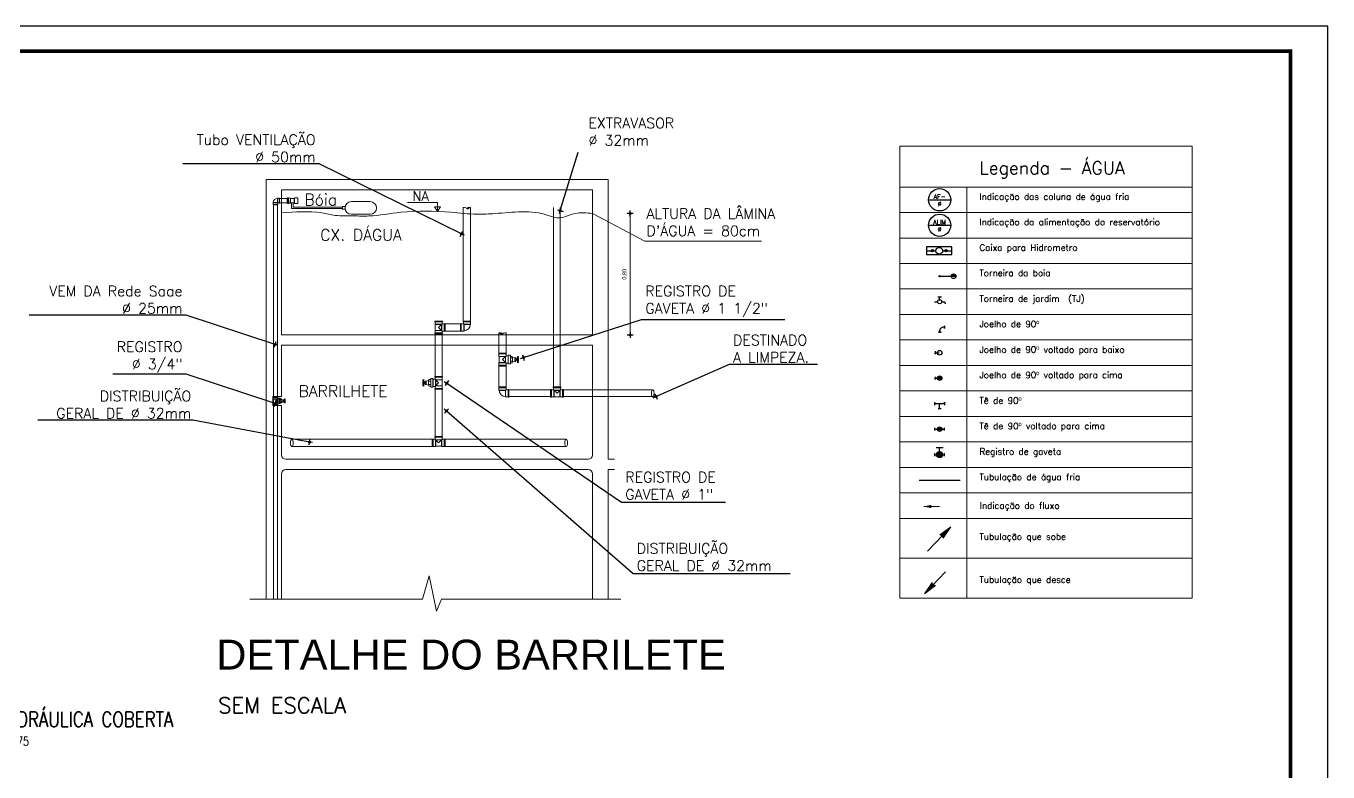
# Model space of a CAD drawing. Header units: millimetres. Extents: x 2426 to 2585, y 1215 to 1309.
# Drawn here: x 2544.57 to 2583.45, y 1286.82 to 1309.1 of the extents above; entities that cross this region are included whole.
import ezdxf
from ezdxf.enums import TextEntityAlignment as Align

# ---------------------------------------------------------------- set-up
doc = ezdxf.new("R2010")
doc.units = ezdxf.units.MM
for name, color, linetype in [('02', 2, 'Continuous'), ('APBAN', 4, 'Continuous'), ('CERC02', 3, 'Continuous'), ('CERÂMICA', 8, 'Continuous'), ('COTAS', 7, 'Continuous'), ('parede', 2, 'Continuous'), ('TEXT02', 3, 'Continuous'), ('TEXTO', 3, 'Continuous'), ('TEXTO0', 7, 'Continuous'), ('tubulação esg', 4, 'Continuous'), ('TUBULAÇÃO_HIDRÁULICA', 5, 'Continuous'), ('TXT_0', 7, 'Continuous'), ('TXT_2', 6, 'Continuous')]:
    doc.layers.add(name, color=color, linetype=linetype)
for name, color, linetype, lineweight in [('E-TXT-G', 3, 'Continuous', 30), ('E-TXT-W', 7, 'Continuous', 15), ('E-TXT-Y', 2, 'Continuous', 40)]:
    doc.layers.add(name, color=color, linetype=linetype, lineweight=lineweight)
doc.styles.add('ADITIVOCAD', font='ROMANS.shx')
doc.styles.add('COTAS', font='romans.shx')
doc.styles.add('R80', font='simplex.shx', dxfattribs={"height": 0.2})
doc.styles.add('REG140', font='romans.shx', dxfattribs={"width": 0.8, "height": 0.35})
doc.styles.add('REG80', font='romans.shx', dxfattribs={"width": 0.8, "height": 0.1})
doc.styles.add('ROMANS', font='romans', dxfattribs={"height": 0.1})
doc.styles.add('SANSSERIF', font='sas_____.pfb', dxfattribs={"height": 1})
doc.styles.add('SANSSERIF2', font='sanssb__.ttf', dxfattribs={"width": 0.8})
doc.dimstyles.new('COTAS', dxfattribs={"dimtxt": 0.08, "dimasz": 0.06, "dimexe": 0.18, "dimexo": 0.0625, "dimgap": 0.05, "dimtad": 1, "dimdec": 4, "dimzin": 4, "dimdsep": 46, "dimtxsty": 'R80', "dimblk1": 'DOT', "dimblk2": 'DOT', "dimsah": 1, "dimcen": 0.09, "dimse1": 1, "dimse2": 1, "dimclrt": 150, "dimadec": 0, "dimazin": 0, "dimtfac": 1, "dimtdec": 4, "dimtmove": 2, "dimatfit": 3, "dimldrblk": 'DOT', "dimfxl": 0, "dimtolj": 1, "dimtzin": 0, "dimarcsym": 0})

# ---------------------------------------------------------------- blocks, each defined once
blk = doc.blocks.new('IND_DES')
at = {"layer": 'E-TXT-W'}
blk.add_line((0.027, -0.243), (0.198, -0.243), dxfattribs=at)
at = {"layer": 'E-TXT-G', "style": 'REG80', "width": 0.8}
for s, p in [('ESCALA', (-0.446, -0.286)), ('1', (0.243, -0.286)), (':', (0.399, -0.271))]:
    blk.add_text(s, height=0.1, dxfattribs=at).set_placement(p)
blk.add_attdef('ESCALA', (0.49, -0.281), '', height=0.1, dxfattribs=at)
at = {"layer": 'E-TXT-W', "style": 'SANSSERIF2', "width": 0.6}
blk.add_attdef('00', text='', height=0.4, dxfattribs=at).set_placement((-0.708, -0.288), align=Align.CENTER)
at = {"layer": 'E-TXT-Y', "style": 'REG140', "width": 0.8}
for tag, p in [('PROJETO', (-0.456, 0.183)), ('DESENHO', (-0.458, -0.066))]:
    blk.add_attdef(tag, p, '', height=0.175, dxfattribs=at)
blk = doc.blocks.new('Adh_Afn')
blk.add_line((-0.25, 0), (0.25, 0))
blk.add_circle((0, 0), 0.25)
at = {"flags": 8}
for tag, p in [('$AF', (0, 0.07)), ('$DIAM', (0, -0.091))]:
    blk.add_attdef(tag, text='', height=0.1, dxfattribs=at).set_placement(p, align=Align.MIDDLE)
blk = doc.blocks.new('ADH_HIDROM2')
h = blk.add_hatch(color=256)
edge = h.paths.add_edge_path()
edge.add_arc((-0.112, -0.001), 0.0185, 0, 360)
h = blk.add_hatch(color=256)
edge = h.paths.add_edge_path()
edge.add_arc((0.098, -0.001), 0.0185, 0, 360)
for p, q in [((-0.207, -0.001), (-0.061, -0.001)), ((0.047, -0.001), (0.193, -0.001))]:
    blk.add_line(p, q)
blk.add_lwpolyline([(-0.207, -0.061), (0.193, -0.061), (0.193, 0.059), (-0.207, 0.059)], close=True)
for centre, radius in [((-0.112, -0.001), 0.0185), ((-0.007, -0.001), 0.0539), ((0.098, -0.001), 0.0185)]:
    blk.add_circle(centre, radius)
blk = doc.blocks.new('ADH_TOR_BOIA')
for points in [[(-0.01, 0, 1), (0.01, 0, 1)], [(0.181, 0), (0.256, 0, 1)]]:
    blk.add_hatch(color=256).paths.add_polyline_path(points)
blk.add_line((0.01, 0), (0.256, 0))
for centre, radius in [((0, 0), 0.0103), ((0.219, 0), 0.0375)]:
    blk.add_circle(centre, radius)
blk = doc.blocks.new('ADH_TOR_PRE')
for p, q in [((-0.028, 0.078), (0.028, 0.078)), ((0, 0.032), (0, 0.078)), ((-0.078, 0), (-0.032, 0)), ((0.032, 0), (0.067, 0)), ((0.088, -0.022), (0.088, -0.032))]:
    blk.add_line(p, q)
blk.add_circle((0, 0), 0.0323)
blk.add_arc((0.067, -0.022), 0.0217, 359.6876, 88.1133)
blk = doc.blocks.new('Adh_cx_j90')
blk.add_lwpolyline([(0.078, 0.0225), (0.078, -0.0225), (0.078, 0), (0.06, 0, 0.4142136), (0, -0.06), (0, -0.078), (0.0225, -0.078), (-0.0225, -0.078)], format="xyb")
blk = doc.blocks.new('Adh_cx_j90b')
blk.add_lwpolyline([(-0.068, 0.022), (-0.068, -0.022), (-0.068, 0), (-0.006, 0)])
blk.add_circle((0, 0), 0.0359)
blk = doc.blocks.new('Adh_cx_j90c')
h = blk.add_hatch()
h.set_pattern_fill('_U', color=256, scale=0.003, angle=45, style=0, double=1)
h.set_pattern_definition([(45, (-6.0733674, -5.0413484), (-0.0021213203, 0.0021213203), []), (135, (-6.0733674, -5.0413484), (-0.0021213203, -0.0021213203), [])])
h.paths.add_polyline_path([(-0.017, 0, 1), (0.017, 0, 1)])
blk.add_lwpolyline([(-0.068, 0.022), (-0.068, -0.023), (-0.068, 0), (-0.036, 0)])
for radius in [0.0359, 0.017]:
    blk.add_circle((0, 0), radius)
blk = doc.blocks.new('Adh_cx_te90')
for p, q in [((-0.075, -0.0225), (-0.075, 0.0225)), ((0.075, 0), (-0.075, 0)), ((0, -0.075), (0, 0)), ((0.075, 0), (0.075, 0.0225)), ((0.075, 0.0225), (0.075, -0.0225)), ((-0.0225, -0.075), (0.0225, -0.075))]:
    blk.add_line(p, q)
blk = doc.blocks.new('Adh_cx_te90c')
h = blk.add_hatch()
h.set_pattern_fill('_U', color=256, scale=0.002, angle=45, style=0, double=1)
h.set_pattern_definition([(45, (-6.4294139, -5.0577083), (-0.00141421356, 0.00141421356), []), (135, (-6.4294139, -5.0577083), (-0.00141421356, -0.00141421356), [])])
h.paths.add_polyline_path([(-0.017, 0, 1), (0.017, 0, 1)])
for p, q in [((-0.078, 0.022), (-0.078, -0.022)), ((0.078, -0.022), (0.078, 0.022)), ((-0.078, 0), (-0.036, 0)), ((0.036, 0), (0.078, 0))]:
    blk.add_line(p, q)
for radius in [0.0359, 0.017]:
    blk.add_circle((0, 0), radius)
blk = doc.blocks.new('Adh_acs_rg')
h = blk.add_hatch()
h.set_pattern_fill('_U', color=256, scale=0.002, angle=45, style=0, double=1)
h.set_pattern_definition([(45, (-7.4131718, -5.1711377), (-0.00141421356, 0.00141421356), []), (135, (-7.4131718, -5.1711377), (-0.00141421356, -0.00141421356), [])])
h.paths.add_polyline_path([(-0.046, 0, 1), (0.046, 0, 1)])
for p, q in [((-0.078, 0.022), (-0.078, -0.022)), ((0.053, 0.108), (-0.053, 0.108)), ((0, 0.046), (0, 0.108)), ((0.078, -0.022), (0.078, 0.022)), ((-0.078, 0), (-0.046, 0)), ((0.046, 0), (0.078, 0))]:
    blk.add_line(p, q)
blk.add_circle((0, 0), 0.046)
blk = doc.blocks.new('Adhs_RefTbl')
at = {"color": 0, "linetype": 'ByBlock', "ltscale": 0.5}
blk.add_line((-0.321, 0), (0.321, 0), dxfattribs=at)
blk = doc.blocks.new('_Dot')
at = {"color": 0, "lineweight": -2}
blk.add_line((-0.5, 0), (-1, 0), dxfattribs=at)
at = {"color": 0, "const_width": 0.5}
blk.add_lwpolyline([(-0.25, 0, 1), (0.25, 0, 1)], format="xyb", close=True, dxfattribs=at)
blk = doc.blocks.new('DOT')
for p, q in [((1.5, 0), (-1.5, 0)), ((0, -1.5), (0, 1.5))]:
    blk.add_line(p, q)
blk.add_circle((0, 0), 0.5)
blk = doc.blocks.new('BOLA')
for p, q in [((-1.44, 0), (1.44, 0)), ((0, -1.44), (0, 1.44))]:
    blk.add_line(p, q)
blk.add_circle((0, 0), 0.452)

msp = doc.modelspace()

# ---------------------------------------------------------------- hatches: boundary and pattern name
at = {"layer": 'CERÂMICA', "lineweight": 18}
h = msp.add_hatch(color=256, dxfattribs=at)
h.paths.add_polyline_path([(2572.187, 1294.143), (2571.908, 1293.854), (2571.956, 1293.808)])
h.paths.add_polyline_path([(2571.858, 1293.902), (2571.908, 1293.854), (2572.187, 1294.143)])
h = msp.add_hatch(color=256, dxfattribs=at)
h.paths.add_polyline_path([(2571.4, 1292.145), (2571.679, 1292.433), (2571.728, 1292.387)])
h.paths.add_polyline_path([(2571.63, 1292.481), (2571.679, 1292.433), (2571.4, 1292.145)])

# ---------------------------------------------------------------- linework, layer by layer
at = {"lineweight": 18}
for p, q in [((2570.665, 1305.509), (2579.398, 1305.509)), ((2570.665, 1292.017), (2570.665, 1305.509)), ((2579.398, 1292.017), (2579.398, 1305.509)), ((2570.665, 1304.291), (2579.398, 1304.291)), ((2572.663, 1292.017), (2572.663, 1304.291)), ((2570.665, 1303.53), (2579.398, 1303.53)), ((2570.665, 1302.768), (2579.398, 1302.768)), ((2570.665, 1302.007), (2579.398, 1302.007)), ((2570.665, 1301.246), (2579.398, 1301.246)), ((2570.665, 1300.485), (2579.398, 1300.485)), ((2570.665, 1299.724), (2579.398, 1299.724)), ((2570.665, 1298.963), (2579.398, 1298.963)), ((2570.665, 1298.201), (2579.398, 1298.201)), ((2570.665, 1297.44), (2579.398, 1297.44)), ((2570.665, 1296.679), (2579.398, 1296.679)), ((2570.665, 1295.918), (2579.398, 1295.918)), ((2570.665, 1295.157), (2579.398, 1295.157)), ((2571.852, 1294.751), (2571.38, 1294.751)), ((2570.665, 1294.396), (2579.398, 1294.396)), ((2571.487, 1293.419, 0.346), (2572.187, 1294.143, 0.346)), ((2572.187, 1294.143, 0.346), (2571.858, 1293.902, 0.346)), ((2572.187, 1294.143, 0.346), (2571.956, 1293.808, 0.346)), ((2570.665, 1293.206), (2579.398, 1293.206)), ((2571.4, 1292.145, 0.346), (2572.032, 1292.798, 0.346)), ((2571.4, 1292.145, 0.346), (2571.63, 1292.481, 0.346)), ((2571.4, 1292.145, 0.346), (2571.728, 1292.387, 0.346)), ((2570.665, 1292.017), (2579.398, 1292.017))]:
    msp.add_line(p, q, dxfattribs=at)
msp.add_solid([(2571.38, 1294.751), (2571.603, 1294.798), (2571.603, 1294.703)], dxfattribs=at)
at = {"layer": '02', "color": 4, "lineweight": 18}
for p, q in [((2561.486, 1303.499), (2563.048, 1302.671)), ((2563.048, 1302.671), (2566.537, 1302.671))]:
    msp.add_line(p, q, dxfattribs=at)
at = {"layer": '02', "color": 7, "lineweight": 18}
msp.add_line((2562.613, 1299.934), (2562.613, 1303.439), dxfattribs=at)
at = {"layer": 'COTAS', "lineweight": 18}
for p, q in [((2556.861, 1303.827), (2555.959, 1303.827)), ((2556.771, 1303.704), (2556.861, 1303.704)), ((2556.86, 1303.561), (2556.771, 1303.704)), ((2556.86, 1303.561), (2556.861, 1303.827)), ((2556.949, 1303.704), (2556.86, 1303.704)), ((2556.86, 1303.561), (2556.949, 1303.704))]:
    msp.add_line(p, q, dxfattribs=at)
msp.add_open_spline([(2561.486, 1303.499), (2561.311, 1303.518), (2560.949, 1303.557), (2560.514, 1303.306), (2559.747, 1303.63), (2558.928, 1303.51), (2557.961, 1303.466), (2557.026, 1303.569), (2555.941, 1303.597), (2554.981, 1303.41), (2554.324, 1303.433), (2553.849, 1303.416), (2553.145, 1303.593), (2552.607, 1303.549), (2552.205, 1303.517)], degree=3, knots=[0, 0, 0, 0, 0.524106, 1.079856, 1.342524, 2.93107, 3.472606, 4.25026, 5.747679, 6.709959, 7.160989, 7.720557, 8.12396, 9.322028, 9.322028, 9.322028, 9.322028], dxfattribs=at)
at = {"layer": 'parede', "color": 7, "lineweight": 18}
for p, q in [((2551.741, 1304.515), (2561.951, 1304.515)), ((2551.741, 1304.515), (2551.741, 1291.988)), ((2561.951, 1296.162), (2561.951, 1304.515)), ((2552.205, 1304.206), (2552.205, 1299.874)), ((2552.205, 1304.206), (2561.486, 1304.206)), ((2561.486, 1299.874), (2561.486, 1304.206)), ((2552.205, 1299.874), (2561.486, 1299.874)), ((2552.205, 1299.565), (2552.205, 1298.034)), ((2552.205, 1299.565), (2561.486, 1299.565)), ((2561.486, 1296.285), (2561.486, 1299.565)), ((2551.944, 1298.034), (2552.205, 1298.034)), ((2551.944, 1298.034), (2551.944, 1297.769)), ((2551.944, 1297.769), (2552.205, 1297.769)), ((2552.205, 1297.769), (2552.205, 1296.285)), ((2552.329, 1296.162), (2561.363, 1296.162)), ((2552.329, 1295.852), (2561.363, 1295.852)), ((2561.951, 1296.162), (2562.148, 1296.162)), ((2561.951, 1295.852), (2562.148, 1295.852)), ((2561.951, 1291.988), (2561.951, 1295.852)), ((2552.205, 1295.729), (2552.205, 1291.988)), ((2561.486, 1291.988), (2561.486, 1295.729))]:
    msp.add_line(p, q, dxfattribs=at)
for centre, start, end in [((2552.329, 1296.285), 180, 270), ((2561.363, 1296.285), 270, 0), ((2552.329, 1295.729), 90, 180), ((2561.363, 1295.729), 0, 90)]:
    msp.add_arc(centre, 0.124, start, end, dxfattribs=at)
at = {"layer": 'TEXTO0', "linetype": 'ByBlock'}
msp.add_lwpolyline([(2508.914, 1264.548), (2583.451, 1264.548), (2583.451, 1309.098), (2508.914, 1309.098)], close=True, dxfattribs=at)
at = {"layer": 'TEXTO0', "linetype": 'ByBlock', "const_width": 0.1}
msp.add_lwpolyline([(2509.664, 1265.298), (2582.332, 1265.298), (2582.332, 1308.348), (2509.664, 1308.348)], close=True, dxfattribs=at)
at = {"layer": 'tubulação esg', "lineweight": 18}
for p, q in [((2551.948, 1303.774), (2551.952, 1303.777)), ((2551.948, 1303.762), (2551.948, 1303.774)), ((2551.948, 1303.774), (2552.093, 1303.774)), ((2551.948, 1303.762), (2552.093, 1303.762)), ((2551.952, 1303.825), (2551.955, 1303.829)), ((2551.952, 1303.777), (2551.952, 1303.825)), ((2551.952, 1303.825), (2552.081, 1303.825)), ((2551.952, 1303.777), (2552.09, 1303.777)), ((2551.955, 1303.829), (2552.077, 1303.829)), ((2551.96, 1303.762), (2551.96, 1298.022)), ((2552.081, 1303.954), (2552.077, 1303.951)), ((2552.077, 1303.951), (2552.077, 1303.829)), ((2552.077, 1303.829), (2552.081, 1303.825)), ((2552.081, 1303.825), (2552.081, 1303.954)), ((2552.128, 1303.954), (2552.081, 1303.954)), ((2552.081, 1303.825), (2552.09, 1303.816)), ((2552.081, 1303.762), (2552.081, 1298.022)), ((2552.09, 1303.777), (2552.09, 1303.816)), ((2552.128, 1303.816), (2552.09, 1303.816)), ((2552.093, 1303.774), (2552.09, 1303.777)), ((2552.093, 1303.762), (2552.093, 1303.774)), ((2552.132, 1303.958), (2552.128, 1303.954)), ((2552.128, 1303.816), (2552.128, 1303.954)), ((2552.132, 1303.813), (2552.128, 1303.816)), ((2552.132, 1303.813), (2552.132, 1303.958)), ((2552.144, 1303.958), (2552.132, 1303.958)), ((2552.144, 1303.813), (2552.132, 1303.813)), ((2552.144, 1303.813), (2552.144, 1303.958)), ((2552.144, 1303.948), (2552.37, 1303.948)), ((2552.144, 1303.818), (2552.37, 1303.818)), ((2552.37, 1303.808), (2552.37, 1303.96)), ((2552.37, 1303.96), (2552.373, 1303.96)), ((2552.37, 1303.808), (2552.373, 1303.808)), ((2552.377, 1303.963), (2552.377, 1303.967)), ((2552.377, 1303.808), (2552.377, 1303.96)), ((2552.377, 1303.801), (2552.377, 1303.805)), ((2552.38, 1303.97), (2552.407, 1303.97)), ((2552.38, 1303.967), (2552.38, 1303.801)), ((2552.38, 1303.798), (2552.407, 1303.798)), ((2552.407, 1303.801), (2552.407, 1303.967)), ((2552.411, 1303.963), (2552.411, 1303.967)), ((2552.411, 1303.808), (2552.411, 1303.96)), ((2552.411, 1303.801), (2552.411, 1303.805)), ((2552.414, 1303.96), (2552.466, 1303.96)), ((2552.414, 1303.808), (2552.455, 1303.808)), ((2552.455, 1303.884), (2552.461, 1303.884)), ((2552.455, 1303.804), (2552.455, 1303.884)), ((2552.455, 1303.804), (2552.461, 1303.804)), ((2552.461, 1303.804), (2552.461, 1303.884)), ((2552.461, 1303.808), (2552.466, 1303.808)), ((2552.468, 1303.81), (2552.468, 1303.958)), ((2552.468, 1303.953), (2552.579, 1303.953)), ((2552.468, 1303.815), (2552.579, 1303.815)), ((2552.504, 1303.815), (2552.504, 1303.646)), ((2554.021, 1303.646), (2552.504, 1303.646)), ((2552.545, 1303.815), (2552.545, 1303.687)), ((2554.021, 1303.687), (2552.545, 1303.687)), ((2552.579, 1303.96), (2552.582, 1303.96)), ((2552.579, 1303.808), (2552.579, 1303.96)), ((2552.579, 1303.808), (2552.582, 1303.808)), ((2552.586, 1303.963), (2552.586, 1303.967)), ((2552.586, 1303.808), (2552.586, 1303.96)), ((2552.586, 1303.801), (2552.586, 1303.805)), ((2552.589, 1303.97), (2552.683, 1303.97)), ((2552.589, 1303.798), (2552.683, 1303.798)), ((2552.686, 1303.963), (2552.686, 1303.967)), ((2552.686, 1303.808), (2552.686, 1303.96)), ((2552.686, 1303.801), (2552.686, 1303.805)), ((2552.693, 1303.96), (2552.69, 1303.96)), ((2552.693, 1303.808), (2552.69, 1303.808)), ((2552.693, 1303.808), (2552.693, 1303.96)), ((2554.104, 1303.707), (2554.021, 1303.707)), ((2554.021, 1303.626), (2554.021, 1303.707)), ((2554.104, 1303.626), (2554.021, 1303.626)), ((2554.849, 1303.856), (2554.289, 1303.856)), ((2557.63, 1300.289), (2557.63, 1303.678)), ((2557.845, 1300.289), (2557.845, 1303.678)), ((2560.323, 1303.681), (2560.322, 1298.322)), ((2560.526, 1298.322), (2560.526, 1303.681)), ((2554.849, 1303.477), (2554.289, 1303.477)), ((2556.783, 1300.289), (2556.783, 1300.269)), ((2557.006, 1300.289), (2556.783, 1300.289)), ((2556.783, 1300.269), (2556.787, 1300.264)), ((2557.006, 1300.269), (2556.783, 1300.269)), ((2556.787, 1300.264), (2556.787, 1300.191)), ((2557.001, 1300.264), (2556.787, 1300.264)), ((2556.787, 1300.191), (2556.793, 1300.185)), ((2556.787, 1300.191), (2556.894, 1300.191)), ((2556.793, 1300.185), (2556.793, 1300.011)), ((2556.793, 1300.185), (2556.894, 1300.185)), ((2557.001, 1300.205), (2556.894, 1300.098)), ((2556.987, 1300.191), (2556.894, 1300.191)), ((2556.981, 1300.185), (2556.894, 1300.185)), ((2557.001, 1299.991), (2556.894, 1300.098)), ((2556.981, 1300.185), (2556.981, 1300.011)), ((2556.987, 1300.191), (2556.987, 1300.005)), ((2557.006, 1300.269), (2557.001, 1300.264)), ((2557.001, 1300.264), (2557.001, 1300.214)), ((2557.006, 1300.289), (2557.006, 1300.269)), ((2557.061, 1300.205), (2557.011, 1300.205)), ((2557.065, 1300.21), (2557.061, 1300.205)), ((2557.061, 1299.991), (2557.061, 1300.205)), ((2557.061, 1300.205), (2557.547, 1300.205)), ((2557.085, 1300.21), (2557.065, 1300.21)), ((2557.065, 1299.986), (2557.065, 1300.21)), ((2557.085, 1299.986), (2557.085, 1300.21)), ((2557.547, 1299.986), (2557.547, 1300.21)), ((2557.547, 1300.21), (2557.566, 1300.21)), ((2557.566, 1299.986), (2557.566, 1300.21)), ((2557.566, 1300.21), (2557.571, 1300.205)), ((2557.571, 1299.991), (2557.571, 1300.205)), ((2557.571, 1300.205), (2557.631, 1300.205)), ((2557.626, 1300.289), (2557.849, 1300.289)), ((2557.626, 1300.289), (2557.626, 1300.269)), ((2557.626, 1300.269), (2557.849, 1300.269)), ((2557.626, 1300.269), (2557.631, 1300.264)), ((2557.631, 1300.264), (2557.844, 1300.264)), ((2557.631, 1300.264), (2557.631, 1300.205)), ((2557.645, 1300.191), (2557.631, 1300.205)), ((2557.645, 1300.191), (2557.844, 1300.191)), ((2557.645, 1299.991), (2557.645, 1300.191)), ((2557.651, 1300.185), (2557.645, 1300.191)), ((2557.838, 1300.185), (2557.651, 1300.185)), ((2557.651, 1299.997), (2557.651, 1300.185)), ((2557.844, 1300.191), (2557.838, 1300.185)), ((2557.849, 1300.269), (2557.844, 1300.264)), ((2557.844, 1300.264), (2557.844, 1300.191)), ((2557.849, 1300.289), (2557.849, 1300.269)), ((2556.783, 1299.927), (2556.787, 1299.932)), ((2556.783, 1299.907), (2556.783, 1299.927)), ((2557.006, 1299.927), (2556.783, 1299.927)), ((2557.006, 1299.907), (2556.783, 1299.907)), ((2556.787, 1300.005), (2556.793, 1300.011)), ((2556.787, 1299.932), (2556.787, 1300.005)), ((2556.787, 1300.005), (2556.894, 1300.005)), ((2557.001, 1299.932), (2556.787, 1299.932)), ((2556.787, 1298.636), (2556.787, 1299.907)), ((2556.793, 1300.011), (2556.894, 1300.011)), ((2556.981, 1300.011), (2556.894, 1300.011)), ((2556.987, 1300.005), (2556.894, 1300.005)), ((2557.001, 1299.932), (2557.001, 1299.981)), ((2557.006, 1299.927), (2557.001, 1299.932)), ((2557.001, 1298.636), (2557.001, 1299.907)), ((2557.006, 1299.907), (2557.006, 1299.927)), ((2557.061, 1299.991), (2557.011, 1299.991)), ((2557.065, 1299.986), (2557.061, 1299.991)), ((2557.061, 1299.991), (2557.547, 1299.991)), ((2557.085, 1299.986), (2557.065, 1299.986)), ((2557.547, 1299.986), (2557.566, 1299.986)), ((2557.566, 1299.986), (2557.571, 1299.991)), ((2557.571, 1299.991), (2557.645, 1299.991)), ((2557.645, 1299.991), (2557.651, 1299.997)), ((2558.694, 1299.331), (2558.694, 1299.934)), ((2558.908, 1299.331), (2558.908, 1299.934)), ((2558.688, 1299.331), (2558.688, 1299.311)), ((2558.913, 1299.331), (2558.688, 1299.331)), ((2558.913, 1299.331), (2558.688, 1299.331)), ((2558.913, 1299.331), (2558.913, 1299.311)), ((2558.913, 1299.311), (2558.688, 1299.311)), ((2558.688, 1299.311), (2558.693, 1299.306)), ((2558.688, 1298.965), (2558.693, 1298.97)), ((2558.913, 1298.965), (2558.688, 1298.965)), ((2558.688, 1298.946), (2558.688, 1298.965)), ((2558.913, 1298.946), (2558.688, 1298.946)), ((2558.693, 1299.306), (2558.693, 1299.232)), ((2558.908, 1299.306), (2558.693, 1299.306)), ((2558.693, 1299.232), (2558.801, 1299.232)), ((2558.693, 1299.232), (2558.699, 1299.226)), ((2558.693, 1299.044), (2558.699, 1299.05)), ((2558.693, 1299.044), (2558.801, 1299.044)), ((2558.693, 1298.97), (2558.693, 1299.044)), ((2558.908, 1298.97), (2558.693, 1298.97)), ((2558.694, 1298.323), (2558.694, 1298.946)), ((2558.699, 1299.226), (2558.801, 1299.226)), ((2558.699, 1299.226), (2558.699, 1299.05)), ((2558.699, 1299.05), (2558.801, 1299.05)), ((2558.908, 1299.246), (2558.801, 1299.138)), ((2558.895, 1299.232), (2558.801, 1299.232)), ((2558.889, 1299.226), (2558.801, 1299.226)), ((2558.908, 1299.031), (2558.801, 1299.138)), ((2558.889, 1299.05), (2558.801, 1299.05)), ((2558.895, 1299.044), (2558.801, 1299.044)), ((2558.889, 1299.226), (2558.889, 1299.05)), ((2558.895, 1299.232), (2558.895, 1299.044)), ((2558.913, 1299.311), (2558.908, 1299.306)), ((2558.908, 1299.306), (2558.908, 1299.256)), ((2558.908, 1298.97), (2558.908, 1299.021)), ((2558.913, 1298.965), (2558.908, 1298.97)), ((2558.908, 1298.323), (2558.908, 1298.946)), ((2558.913, 1298.946), (2558.913, 1298.965)), ((2558.969, 1299.246), (2558.918, 1299.246)), ((2558.969, 1299.031), (2558.918, 1299.031)), ((2558.974, 1299.251), (2558.969, 1299.246)), ((2558.969, 1299.031), (2558.969, 1299.246)), ((2558.974, 1299.026), (2558.969, 1299.031)), ((2559.035, 1299.269), (2558.974, 1299.269)), ((2558.974, 1299.007), (2558.974, 1299.269)), ((2559.035, 1299.007), (2558.974, 1299.007)), ((2559.035, 1299.007), (2559.035, 1299.269)), ((2559.045, 1299.233), (2559.093, 1299.233)), ((2559.045, 1299.186), (2559.093, 1299.186)), ((2559.045, 1299.091), (2559.093, 1299.091)), ((2559.045, 1299.043), (2559.093, 1299.043)), ((2559.17, 1299.186), (2559.103, 1299.209)), ((2559.103, 1299.067), (2559.103, 1299.209)), ((2559.17, 1299.091), (2559.103, 1299.067)), ((2559.17, 1299.098), (2559.17, 1299.178)), ((2559.17, 1299.112), (2559.17, 1299.165)), ((2559.176, 1299.191), (2559.203, 1299.191)), ((2559.176, 1299.165), (2559.203, 1299.165)), ((2559.176, 1299.112), (2559.203, 1299.112)), ((2559.176, 1299.085), (2559.203, 1299.085)), ((2559.208, 1299.098), (2559.208, 1299.178)), ((2559.208, 1299.15), (2559.247, 1299.15)), ((2559.208, 1299.126), (2559.247, 1299.126)), ((2559.247, 1299.233), (2559.269, 1299.225)), ((2559.247, 1299.043), (2559.247, 1299.233)), ((2559.247, 1299.043), (2559.269, 1299.051)), ((2556.448, 1298.539), (2556.426, 1298.531)), ((2556.448, 1298.349), (2556.448, 1298.539)), ((2556.65, 1298.539), (2556.602, 1298.539)), ((2556.66, 1298.313), (2556.66, 1298.575)), ((2556.66, 1298.575), (2556.721, 1298.575)), ((2556.721, 1298.313), (2556.721, 1298.575)), ((2556.721, 1298.556), (2556.726, 1298.552)), ((2556.726, 1298.552), (2556.777, 1298.552)), ((2556.726, 1298.336), (2556.726, 1298.552)), ((2556.782, 1298.636), (2556.782, 1298.617)), ((2556.782, 1298.636), (2557.007, 1298.636)), ((2556.782, 1298.636), (2557.007, 1298.636)), ((2556.782, 1298.617), (2556.787, 1298.612)), ((2556.782, 1298.617), (2557.007, 1298.617)), ((2556.787, 1298.612), (2556.787, 1298.561)), ((2556.787, 1298.612), (2557.002, 1298.612)), ((2556.787, 1298.552), (2556.894, 1298.444)), ((2557.007, 1298.617), (2557.002, 1298.612)), ((2557.002, 1298.612), (2557.002, 1298.538)), ((2557.007, 1298.636), (2557.007, 1298.617)), ((2556.448, 1298.349), (2556.426, 1298.357)), ((2556.487, 1298.456), (2556.448, 1298.456)), ((2556.487, 1298.432), (2556.448, 1298.432)), ((2556.487, 1298.404), (2556.487, 1298.484)), ((2556.519, 1298.497), (2556.492, 1298.497)), ((2556.519, 1298.471), (2556.492, 1298.471)), ((2556.519, 1298.417), (2556.492, 1298.417)), ((2556.519, 1298.391), (2556.492, 1298.391)), ((2556.525, 1298.491), (2556.592, 1298.515)), ((2556.525, 1298.404), (2556.525, 1298.484)), ((2556.525, 1298.417), (2556.525, 1298.471)), ((2556.525, 1298.396), (2556.592, 1298.373)), ((2556.592, 1298.373), (2556.592, 1298.515)), ((2556.65, 1298.491), (2556.602, 1298.491)), ((2556.65, 1298.396), (2556.602, 1298.396)), ((2556.65, 1298.349), (2556.602, 1298.349)), ((2556.66, 1298.313), (2556.721, 1298.313)), ((2556.721, 1298.331), (2556.726, 1298.336)), ((2556.726, 1298.336), (2556.777, 1298.336)), ((2556.782, 1298.271), (2556.787, 1298.276)), ((2556.782, 1298.252), (2556.782, 1298.271)), ((2556.782, 1298.271), (2557.007, 1298.271)), ((2556.782, 1298.252), (2557.007, 1298.252)), ((2556.787, 1298.336), (2556.894, 1298.444)), ((2556.787, 1298.276), (2556.787, 1298.327)), ((2556.787, 1298.276), (2557.002, 1298.276)), ((2556.787, 1298.252), (2556.787, 1296.842)), ((2556.8, 1298.538), (2556.8, 1298.35)), ((2556.8, 1298.538), (2556.894, 1298.538)), ((2556.8, 1298.35), (2556.894, 1298.35)), ((2556.806, 1298.532), (2556.806, 1298.356)), ((2556.806, 1298.532), (2556.894, 1298.532)), ((2556.806, 1298.356), (2556.894, 1298.356)), ((2557.002, 1298.538), (2556.894, 1298.538)), ((2556.996, 1298.532), (2556.894, 1298.532)), ((2556.996, 1298.356), (2556.894, 1298.356)), ((2557.002, 1298.35), (2556.894, 1298.35)), ((2557.002, 1298.538), (2556.996, 1298.532)), ((2556.996, 1298.532), (2556.996, 1298.356)), ((2557.002, 1298.35), (2556.996, 1298.356)), ((2557.002, 1298.276), (2557.002, 1298.35)), ((2557.007, 1298.271), (2557.002, 1298.276)), ((2557.002, 1298.252), (2557.002, 1296.842)), ((2557.007, 1298.252), (2557.007, 1298.271)), ((2558.913, 1298.323), (2558.689, 1298.323)), ((2558.689, 1298.323), (2558.689, 1298.303)), ((2558.913, 1298.303), (2558.689, 1298.303)), ((2558.689, 1298.303), (2558.694, 1298.298)), ((2558.694, 1298.298), (2558.694, 1298.225)), ((2558.908, 1298.298), (2558.694, 1298.298)), ((2558.894, 1298.225), (2558.694, 1298.225)), ((2558.694, 1298.225), (2558.7, 1298.219)), ((2558.7, 1298.219), (2558.888, 1298.219)), ((2558.888, 1298.219), (2558.894, 1298.225)), ((2558.888, 1298.031), (2558.888, 1298.219)), ((2558.894, 1298.225), (2558.908, 1298.238)), ((2558.894, 1298.025), (2558.894, 1298.225)), ((2558.913, 1298.303), (2558.908, 1298.298)), ((2558.908, 1298.298), (2558.908, 1298.238)), ((2558.967, 1298.238), (2558.908, 1298.238)), ((2558.913, 1298.323), (2558.913, 1298.303)), ((2558.972, 1298.243), (2558.967, 1298.238)), ((2558.967, 1298.025), (2558.967, 1298.238)), ((2558.972, 1298.02), (2558.972, 1298.243)), ((2558.992, 1298.243), (2558.972, 1298.243)), ((2558.992, 1298.02), (2558.992, 1298.243)), ((2558.992, 1298.237), (2560.238, 1298.237)), ((2560.238, 1298.243), (2560.238, 1298.019)), ((2560.238, 1298.243), (2560.258, 1298.243)), ((2560.258, 1298.243), (2560.258, 1298.019)), ((2560.258, 1298.243), (2560.263, 1298.238)), ((2560.263, 1298.238), (2560.263, 1298.024)), ((2560.263, 1298.238), (2560.313, 1298.238)), ((2560.317, 1298.322), (2560.541, 1298.322)), ((2560.317, 1298.322), (2560.317, 1298.302)), ((2560.317, 1298.302), (2560.541, 1298.302)), ((2560.317, 1298.302), (2560.322, 1298.297)), ((2560.322, 1298.297), (2560.536, 1298.297)), ((2560.322, 1298.297), (2560.322, 1298.247)), ((2560.322, 1298.238), (2560.429, 1298.131)), ((2560.522, 1298.224), (2560.336, 1298.224)), ((2560.336, 1298.224), (2560.336, 1298.131)), ((2560.516, 1298.218), (2560.342, 1298.218)), ((2560.342, 1298.218), (2560.342, 1298.131)), ((2560.536, 1298.238), (2560.429, 1298.131)), ((2560.516, 1298.218), (2560.516, 1298.131)), ((2560.522, 1298.224), (2560.522, 1298.131)), ((2560.541, 1298.302), (2560.536, 1298.297)), ((2560.536, 1298.297), (2560.536, 1298.247)), ((2560.541, 1298.322), (2560.541, 1298.302)), ((2560.595, 1298.238), (2560.546, 1298.238)), ((2560.6, 1298.243), (2560.595, 1298.238)), ((2560.595, 1298.238), (2560.595, 1298.024)), ((2560.6, 1298.243), (2560.6, 1298.019)), ((2560.62, 1298.243), (2560.6, 1298.243)), ((2560.62, 1298.243), (2560.62, 1298.019)), ((2560.62, 1298.237), (2563.282, 1298.237)), ((2552.09, 1298.022), (2551.952, 1298.022)), ((2551.952, 1298.022), (2551.952, 1298.01)), ((2552.09, 1298.01), (2551.952, 1298.01)), ((2551.952, 1298.01), (2551.955, 1298.007)), ((2551.952, 1297.798), (2551.955, 1297.801)), ((2552.09, 1297.798), (2551.952, 1297.798)), ((2551.952, 1297.785), (2551.952, 1297.798)), ((2552.09, 1297.785), (2551.952, 1297.785)), ((2552.087, 1298.007), (2551.955, 1298.007)), ((2551.955, 1298.007), (2551.955, 1297.961)), ((2551.955, 1297.961), (2551.958, 1297.958)), ((2551.955, 1297.961), (2552.021, 1297.961)), ((2551.955, 1297.846), (2551.958, 1297.85)), ((2551.955, 1297.801), (2551.955, 1297.846)), ((2551.955, 1297.846), (2552.021, 1297.846)), ((2552.087, 1297.801), (2551.955, 1297.801)), ((2551.958, 1297.958), (2552.021, 1297.958)), ((2551.958, 1297.85), (2551.958, 1297.958)), ((2551.958, 1297.85), (2552.021, 1297.85)), ((2551.96, 1297.785), (2551.96, 1291.988)), ((2552.087, 1297.97), (2552.021, 1297.904)), ((2552.078, 1297.961), (2552.021, 1297.961)), ((2552.075, 1297.958), (2552.021, 1297.958)), ((2552.087, 1297.838), (2552.021, 1297.904)), ((2552.075, 1297.85), (2552.021, 1297.85)), ((2552.078, 1297.846), (2552.021, 1297.846)), ((2552.075, 1297.85), (2552.075, 1297.958)), ((2552.078, 1297.846), (2552.078, 1297.961)), ((2552.081, 1297.785), (2552.081, 1291.988)), ((2552.09, 1298.01), (2552.087, 1298.007)), ((2552.087, 1298.007), (2552.087, 1297.976)), ((2552.087, 1297.801), (2552.087, 1297.832)), ((2552.09, 1297.798), (2552.087, 1297.801)), ((2552.09, 1298.022), (2552.09, 1298.01)), ((2552.09, 1297.785), (2552.09, 1297.798)), ((2552.124, 1297.97), (2552.093, 1297.97)), ((2552.124, 1297.838), (2552.093, 1297.838)), ((2552.127, 1297.973), (2552.124, 1297.97)), ((2552.124, 1297.97), (2552.124, 1297.838)), ((2552.127, 1297.835), (2552.124, 1297.838)), ((2552.165, 1297.984), (2552.127, 1297.984)), ((2552.127, 1297.984), (2552.127, 1297.823)), ((2552.165, 1297.823), (2552.127, 1297.823)), ((2552.165, 1297.984), (2552.165, 1297.823)), ((2552.171, 1297.962), (2552.2, 1297.962)), ((2552.171, 1297.933), (2552.2, 1297.933)), ((2552.171, 1297.875), (2552.2, 1297.875)), ((2552.171, 1297.845), (2552.2, 1297.845)), ((2552.248, 1297.933), (2552.206, 1297.948)), ((2552.206, 1297.948), (2552.206, 1297.86)), ((2552.248, 1297.875), (2552.206, 1297.86)), ((2552.248, 1297.928), (2552.248, 1297.879)), ((2552.248, 1297.92), (2552.248, 1297.887)), ((2552.251, 1297.936), (2552.268, 1297.936)), ((2552.251, 1297.92), (2552.268, 1297.92)), ((2552.251, 1297.887), (2552.268, 1297.887)), ((2552.251, 1297.871), (2552.268, 1297.871)), ((2552.271, 1297.928), (2552.271, 1297.879)), ((2552.271, 1297.911), (2552.295, 1297.911)), ((2552.271, 1297.896), (2552.295, 1297.896)), ((2552.295, 1297.962), (2552.309, 1297.957)), ((2552.295, 1297.962), (2552.295, 1297.845)), ((2552.295, 1297.845), (2552.309, 1297.85)), ((2558.894, 1298.025), (2558.888, 1298.031)), ((2558.967, 1298.025), (2558.894, 1298.025)), ((2558.972, 1298.02), (2558.967, 1298.025)), ((2558.992, 1298.02), (2558.972, 1298.02)), ((2558.992, 1298.035), (2560.238, 1298.035)), ((2560.238, 1298.019), (2560.258, 1298.019)), ((2560.258, 1298.019), (2560.263, 1298.024)), ((2560.263, 1298.024), (2560.336, 1298.024)), ((2560.336, 1298.024), (2560.336, 1298.131)), ((2560.336, 1298.024), (2560.342, 1298.03)), ((2560.342, 1298.03), (2560.342, 1298.131)), ((2560.516, 1298.03), (2560.342, 1298.03)), ((2560.516, 1298.03), (2560.516, 1298.131)), ((2560.522, 1298.024), (2560.516, 1298.03)), ((2560.522, 1298.024), (2560.522, 1298.131)), ((2560.595, 1298.024), (2560.522, 1298.024)), ((2560.6, 1298.019), (2560.595, 1298.024)), ((2560.62, 1298.019), (2560.6, 1298.019)), ((2560.62, 1298.035), (2563.282, 1298.035)), ((2556.703, 1296.757), (2552.51, 1296.757)), ((2556.703, 1296.762), (2556.703, 1296.539)), ((2556.703, 1296.762), (2556.723, 1296.762)), ((2556.723, 1296.762), (2556.723, 1296.539)), ((2556.723, 1296.762), (2556.728, 1296.757)), ((2556.728, 1296.757), (2556.728, 1296.544)), ((2556.728, 1296.757), (2556.778, 1296.757)), ((2557.006, 1296.842), (2556.783, 1296.842)), ((2556.783, 1296.842), (2556.783, 1296.822)), ((2557.006, 1296.822), (2556.783, 1296.822)), ((2556.783, 1296.822), (2556.787, 1296.817)), ((2557.001, 1296.817), (2556.787, 1296.817)), ((2556.787, 1296.817), (2556.787, 1296.767)), ((2556.787, 1296.757), (2556.894, 1296.651)), ((2556.801, 1296.744), (2556.987, 1296.744)), ((2556.801, 1296.744), (2556.801, 1296.651)), ((2556.801, 1296.544), (2556.801, 1296.651)), ((2556.807, 1296.738), (2556.981, 1296.738)), ((2556.807, 1296.738), (2556.807, 1296.651)), ((2556.807, 1296.55), (2556.807, 1296.651)), ((2557.004, 1296.76), (2556.894, 1296.651)), ((2557.001, 1296.757), (2556.894, 1296.651)), ((2556.981, 1296.738), (2556.981, 1296.651)), ((2556.981, 1296.738), (2556.981, 1296.651)), ((2556.981, 1296.55), (2556.981, 1296.651)), ((2556.981, 1296.586), (2556.981, 1296.651)), ((2556.987, 1296.744), (2556.987, 1296.651)), ((2556.987, 1296.744), (2556.987, 1296.651)), ((2556.987, 1296.544), (2556.987, 1296.651)), ((2556.987, 1296.594), (2556.987, 1296.651)), ((2557.006, 1296.822), (2557.001, 1296.817)), ((2557.001, 1296.767), (2557.001, 1296.817)), ((2557.006, 1296.842), (2557.006, 1296.822)), ((2557.061, 1296.757), (2557.011, 1296.757)), ((2557.065, 1296.762), (2557.061, 1296.757)), ((2557.061, 1296.757), (2557.061, 1296.544)), ((2557.065, 1296.762), (2557.065, 1296.539)), ((2557.085, 1296.762), (2557.065, 1296.762)), ((2557.085, 1296.762), (2557.085, 1296.539)), ((2557.085, 1296.757), (2560.702, 1296.757)), ((2556.703, 1296.544), (2552.512, 1296.544)), ((2556.703, 1296.539), (2556.723, 1296.539)), ((2556.723, 1296.539), (2556.728, 1296.544)), ((2556.728, 1296.544), (2556.801, 1296.544)), ((2556.801, 1296.544), (2556.807, 1296.55)), ((2556.981, 1296.55), (2556.807, 1296.55)), ((2556.88, 1296.55), (2556.896, 1296.55)), ((2556.908, 1296.55), (2556.892, 1296.55)), ((2556.987, 1296.544), (2556.981, 1296.55)), ((2557.061, 1296.544), (2556.987, 1296.544)), ((2557.065, 1296.539), (2557.061, 1296.544)), ((2557.065, 1296.539), (2557.061, 1296.544)), ((2557.085, 1296.539), (2557.065, 1296.539)), ((2557.085, 1296.539), (2557.065, 1296.539)), ((2557.085, 1296.544), (2560.699, 1296.544)), ((2556.412, 1291.988), (2556.606, 1292.678)), ((2556.606, 1292.678), (2556.828, 1291.626)), ((2551.259, 1291.988), (2556.412, 1291.988)), ((2556.828, 1291.626), (2556.983, 1291.988)), ((2556.983, 1291.988), (2562.333, 1291.988))]:
    msp.add_line(p, q, dxfattribs=at)
at = {"layer": 'tubulação esg', "color": 84, "lineweight": 18}
msp.add_line((2558.906, 1298.76), (2558.906, 1298.642), dxfattribs=at)
at = {"layer": 'tubulação esg', "lineweight": 18}
for centre, radius, start, end in [((2552.08, 1303.826), 0.125, 91.4733, 178.5267), ((2552.373, 1303.963), 0.00344, 270, 0), ((2552.373, 1303.805), 0.00344, 0, 90), ((2552.38, 1303.967), 0.00344, 90, 180), ((2552.38, 1303.801), 0.00344, 180, 270), ((2552.407, 1303.967), 0.00344, 0, 90), ((2552.407, 1303.801), 0.00344, 270, 0), ((2552.414, 1303.963), 0.00344, 180, 270), ((2552.414, 1303.805), 0.00344, 90, 180), ((2552.466, 1303.958), 0.00172, 0, 90), ((2552.466, 1303.81), 0.00172, 270, 0), ((2552.582, 1303.963), 0.00344, 270, 0), ((2552.582, 1303.805), 0.00344, 0, 90), ((2552.589, 1303.967), 0.00344, 90, 180), ((2552.589, 1303.801), 0.00344, 180, 270), ((2552.683, 1303.967), 0.00344, 0, 90), ((2552.683, 1303.801), 0.00344, 270, 0), ((2552.69, 1303.963), 0.00344, 180, 270), ((2552.69, 1303.805), 0.00344, 90, 180), ((2554.289, 1303.667), 0.189, 90, 270), ((2554.849, 1303.667), 0.189, 270, 90), ((2557.011, 1300.214), 0.00979, 180, 270), ((2557.646, 1300.19), 0.193, 271.4733, 358.5267), ((2557.011, 1299.981), 0.00979, 90, 180), ((2558.918, 1299.256), 0.00987, 180, 270), ((2558.918, 1299.021), 0.00987, 90, 180), ((2559.069, 1299.209), 0.0339, 135.4223, 224.5777), ((2559.156, 1299.138), 0.121, 156.8351, 203.1649), ((2559.069, 1299.067), 0.0339, 135.4223, 224.5777), ((2559.069, 1299.209), 0.0339, 315.4223, 44.5777), ((2558.982, 1299.138), 0.121, 336.8351, 23.1649), ((2559.069, 1299.067), 0.0339, 315.4223, 44.5777), ((2559.189, 1299.178), 0.019, 135.4223, 224.5777), ((2559.238, 1299.138), 0.0676, 156.8351, 203.1649), ((2559.189, 1299.098), 0.019, 135.4223, 224.5777), ((2559.189, 1299.178), 0.019, 315.4223, 44.5777), ((2559.141, 1299.138), 0.0676, 336.8351, 23.1649), ((2559.189, 1299.098), 0.019, 315.4223, 44.5777), ((2559.28, 1299.194), 0.0122, 127.6906, 232.3094), ((2559.28, 1299.156), 0.0122, 127.6906, 232.3094), ((2559.28, 1299.121), 0.0122, 127.6906, 232.3094), ((2559.28, 1299.082), 0.0122, 127.6906, 232.3094), ((2559.265, 1299.214), 0.0122, 0, 70.6943), ((2559.265, 1299.062), 0.0122, 289.3057, 0), ((2559.265, 1299.214), 0.0122, 307.6906, 0), ((2559.265, 1299.175), 0.0122, 0, 52.3094), ((2559.265, 1299.175), 0.0122, 307.6906, 0), ((2559.265, 1299.136), 0.0122, 0, 52.3094), ((2559.265, 1299.14), 0.0122, 307.6906, 0), ((2559.265, 1299.101), 0.0122, 0, 52.3094), ((2559.265, 1299.101), 0.0122, 307.6906, 0), ((2559.265, 1299.062), 0.0122, 0, 52.3094), ((2556.626, 1298.515), 0.0339, 135.4223, 224.5777), ((2556.626, 1298.515), 0.0339, 315.4223, 44.5777), ((2556.777, 1298.561), 0.00987, 270, 0), ((2556.43, 1298.52), 0.0122, 109.3057, 180), ((2556.43, 1298.52), 0.0122, 180, 232.3094), ((2556.43, 1298.481), 0.0122, 127.6906, 180), ((2556.43, 1298.481), 0.0122, 180, 232.3094), ((2556.43, 1298.442), 0.0122, 127.6906, 180), ((2556.43, 1298.446), 0.0122, 180, 232.3094), ((2556.43, 1298.407), 0.0122, 127.6906, 180), ((2556.43, 1298.407), 0.0122, 180, 232.3094), ((2556.43, 1298.368), 0.0122, 127.6906, 180), ((2556.43, 1298.368), 0.0122, 180, 250.6943), ((2556.415, 1298.5), 0.0122, 307.6906, 52.3094), ((2556.415, 1298.462), 0.0122, 307.6906, 52.3094), ((2556.415, 1298.426), 0.0122, 307.6906, 52.3094), ((2556.415, 1298.388), 0.0122, 307.6906, 52.3094), ((2556.506, 1298.484), 0.019, 135.4223, 224.5777), ((2556.554, 1298.444), 0.0676, 156.8351, 203.1649), ((2556.506, 1298.404), 0.019, 135.4223, 224.5777), ((2556.506, 1298.484), 0.019, 315.4223, 44.5777), ((2556.457, 1298.444), 0.0676, 336.8351, 23.1649), ((2556.506, 1298.404), 0.019, 315.4223, 44.5777), ((2556.713, 1298.444), 0.121, 156.8351, 203.1649), ((2556.626, 1298.373), 0.0339, 135.4223, 224.5777), ((2556.539, 1298.444), 0.121, 336.8351, 23.1649), ((2556.626, 1298.373), 0.0339, 315.4223, 44.5777), ((2556.777, 1298.327), 0.00987, 0, 90), ((2558.893, 1298.224), 0.193, 181.4733, 268.5267), ((2560.313, 1298.247), 0.00979, 270, 0), ((2560.546, 1298.247), 0.00979, 180, 270), ((2552.093, 1297.976), 0.00606, 180, 270), ((2552.093, 1297.832), 0.00606, 90, 180), ((2552.185, 1297.948), 0.0208, 135.4223, 224.5777), ((2552.239, 1297.904), 0.0742, 156.8351, 203.1649), ((2552.185, 1297.86), 0.0208, 135.4223, 224.5777), ((2552.185, 1297.948), 0.0208, 315.4223, 44.5777), ((2552.132, 1297.904), 0.0742, 336.8351, 23.1649), ((2552.185, 1297.86), 0.0208, 315.4223, 44.5777), ((2552.259, 1297.928), 0.0117, 135.4223, 224.5777), ((2552.289, 1297.904), 0.0416, 156.8351, 203.1649), ((2552.259, 1297.879), 0.0117, 135.4223, 224.5777), ((2552.259, 1297.928), 0.0117, 315.4223, 44.5777), ((2552.229, 1297.904), 0.0416, 336.8351, 23.1649), ((2552.259, 1297.879), 0.0117, 315.4223, 44.5777), ((2552.315, 1297.938), 0.00752, 127.6906, 232.3094), ((2552.315, 1297.915), 0.00752, 127.6906, 232.3094), ((2552.315, 1297.893), 0.00752, 127.6906, 232.3094), ((2552.315, 1297.869), 0.00752, 127.6906, 232.3094), ((2552.306, 1297.95), 0.00752, 0, 70.6943), ((2552.306, 1297.857), 0.00752, 289.3057, 0), ((2552.306, 1297.95), 0.00752, 307.6906, 0), ((2552.306, 1297.926), 0.00752, 0, 52.3094), ((2552.306, 1297.926), 0.00752, 307.6906, 0), ((2552.306, 1297.903), 0.00752, 0, 52.3094), ((2552.306, 1297.905), 0.00752, 307.6906, 0), ((2552.306, 1297.881), 0.00752, 0, 52.3094), ((2552.306, 1297.881), 0.00752, 307.6906, 0), ((2552.306, 1297.857), 0.00752, 0, 52.3094), ((2556.778, 1296.767), 0.00979, 270, 0), ((2557.011, 1296.767), 0.00979, 180, 270)]:
    msp.add_arc(centre, radius, start, end, dxfattribs=at)
at = {"layer": 'tubulação esg', "lineweight": 18, "extrusion": (0, 0, -1)}
for centre in [(2563.287, 1298.131), (2560.702, 1296.65)]:
    msp.add_ellipse(centre, major_axis=(0, -0.107), ratio=0.366698, dxfattribs=at)
at = {"layer": 'tubulação esg', "lineweight": 18}
msp.add_ellipse((2552.51, 1296.65), major_axis=(0, -0.107), ratio=0.366698, dxfattribs=at)
for points in [[(2557.825, 1303.682), (2557.753, 1303.641), (2557.705, 1303.673), (2557.63, 1303.678)], [(2557.731, 1303.654), (2557.774, 1303.682), (2557.845, 1303.678)], [(2558.694, 1299.934), (2558.779, 1299.897), (2558.828, 1299.928), (2558.908, 1299.934)], [(2558.801, 1299.909), (2558.759, 1299.937), (2558.7, 1299.934)]]:
    msp.add_spline(points, degree=3, dxfattribs=at)

# ---------------------------------------------------------------- block references
at = {"lineweight": 18}
ref = msp.add_blockref('Adh_Afn', (2571.854, 1303.91), dxfattribs=dict(at, xscale=1.332039147057223, yscale=1.332039147057223, zscale=1.332039147057223))
ref.add_attrib('$AF', 'AF-', dxfattribs={"height": 0.1332, "style": 'ADITIVOCAD', "flags": 8}).set_placement((2571.854, 1304.004), align=Align.MIDDLE)
ref.add_attrib('$DIAM', '%%C', dxfattribs={"height": 0.1332, "style": 'ADITIVOCAD', "flags": 8}).set_placement((2571.854, 1303.789), align=Align.MIDDLE)
ref = msp.add_blockref('Adh_Afn', (2571.854, 1303.149), dxfattribs=dict(at, xscale=1.332039147057223, yscale=1.332039147057223, zscale=1.332039147057223))
ref.add_attrib('$AF', 'ALIM', dxfattribs={"height": 0.1332, "style": 'ADITIVOCAD', "flags": 8}).set_placement((2571.854, 1303.243), align=Align.MIDDLE)
ref.add_attrib('$DIAM', '%%C', dxfattribs={"height": 0.1332, "style": 'ADITIVOCAD', "flags": 8}).set_placement((2571.854, 1303.028), align=Align.MIDDLE)
at = {"lineweight": 18, "xscale": 1.9029130672251, "yscale": 1.9029130672251, "zscale": 1.9029130672251}
for name, p in [('ADH_HIDROM2', (2571.854, 1302.388)), ('ADH_TOR_BOIA', (2571.854, 1301.627)), ('ADH_TOR_PRE', (2571.854, 1300.865)), ('Adh_cx_j90', (2571.854, 1300.104)), ('Adh_cx_j90b', (2571.854, 1299.343)), ('Adh_cx_j90c', (2571.854, 1298.582)), ('Adh_cx_te90', (2571.854, 1297.821)), ('Adh_cx_te90c', (2571.854, 1297.06)), ('Adh_acs_rg', (2571.854, 1296.298))]:
    msp.add_blockref(name, p, dxfattribs=at)
ref = msp.add_blockref('IND_DES', (2543.036, 1288.339), dxfattribs=dict(xscale=2.591993519999988, yscale=2.591993519999988, zscale=2.591993519999988))
ref.add_attrib('00', '01', dxfattribs={"layer": 'E-TXT-W', "height": 1.0368, "style": 'SANSSERIF', "width": 0.6}).set_placement((2541.2, 1287.593), align=Align.CENTER)
ref.add_attrib('DESENHO', 'PLANTA HIDRÁULICA COBERTA', (2541.848, 1288.169), dxfattribs={"layer": 'E-TXT-Y', "height": 0.4536, "style": 'REG140', "width": 0.8})
ref.add_attrib('ESCALA', '75', (2544.305, 1287.61), dxfattribs={"layer": 'E-TXT-G', "height": 0.2592, "style": 'REG80', "width": 0.8})
at = {"layer": '02', "color": 7, "lineweight": 18, "xscale": 0.06, "yscale": 0.06, "zscale": 0.06}
for p, rotation in [((2562.613, 1303.499), 90), ((2562.613, 1299.874), 270)]:
    msp.add_blockref('BOLA', p, dxfattribs=dict(at, rotation=rotation))
at = {"layer": 'TUBULAÇÃO_HIDRÁULICA', "lineweight": 18, "xscale": 1.9029130672251, "yscale": 1.9029130672251, "zscale": 1.9029130672251}
msp.add_blockref('Adhs_RefTbl', (2571.854, 1295.537), dxfattribs=at)

# ---------------------------------------------------------------- texts
at = {"layer": '02', "color": 3, "lineweight": 18, "insert": (2562.453, 1301.687), "char_height": 0.12, "attachment_point": 5, "rotation": 90}
msp.add_mtext('\\A1;0,80', dxfattribs=at)
at = {"layer": 'APBAN', "lineweight": 18, "style": 'COTAS'}
for s, insert, char_height, attachment_point in [('EXTRAVASOR\\P%%C 32mm', (2561.369, 1305.943), 0.3094, 4), ('Tubo VENTILAÇÃO\\P%%C 50mm', (2553.218, 1305.034), 0.30938, 9), ('VEM DA Rede Saae\\P%%c 25mm', (2549.243, 1300.513), 0.30938, 9), ('REGISTRO DE\\PGAVETA %%C 1 1/2"', (2563.066, 1300.875), 0.30938, 4), ('DESTINADO\\PA LIMPEZA.', (2565.685, 1299.46), 0.3094, 4), ('REGISTRO\\P%%c 3/4"', (2549.243, 1298.748), 0.3094, 9), ('DISTRIBUIÇÃO\\PGERAL DE %%C 32mm', (2549.506, 1297.379), 0.30938, 9), ('REGISTRO DE\\PGAVETA %%C 1"', (2562.466, 1295.369), 0.30938, 4), ('DISTRIBUIÇÃO\\PGERAL DE %%C 32mm', (2562.809, 1293.242), 0.30938, 4)]:
    msp.add_mtext(s, dxfattribs=dict(at, insert=insert, char_height=char_height, attachment_point=attachment_point))
at = {"layer": 'APBAN', "lineweight": 18, "insert": (2563.1, 1303.239), "char_height": 0.30938, "width": 4.37067, "attachment_point": 4, "style": 'COTAS'}
msp.add_mtext("ALTURA DA LÂMINA D'ÁGUA = 80cm", dxfattribs=at)
at = {"layer": 'CERC02', "lineweight": 18, "style": 'ROMANS'}
msp.add_text('SEM ESCALA', height=0.4641, dxfattribs=at).set_placement((2550.312, 1289.045, -1.5), align=Align.TOP_LEFT)
at = {"layer": 'TEXT02', "lineweight": 18, "style": 'ROMANS'}
msp.add_text('Bóia', height=0.3403, dxfattribs=at).set_placement((2552.885, 1303.743))
for s, height, p in [('NA', 0.2893, (2556.11, 1304.163)), ('CX. DÁGUA', 0.3403, (2553.357, 1303.03)), ('BARRILHETE', 0.3403, (2552.711, 1298.367))]:
    msp.add_text(s, height=height, dxfattribs=at).set_placement(p, align=Align.TOP_LEFT)
at = {"layer": 'TEXTO', "lineweight": 18, "style": 'SANSSERIF'}
msp.add_text('DETALHE DO BARRILETE', height=0.89102, dxfattribs=at).set_placement((2550.255, 1290.773), align=Align.TOP_LEFT)
at = {"layer": 'TXT_0', "lineweight": 18, "style": 'ADITIVOCAD'}
for s, height, p in [('Indicação das coluna de água fria', 0.19029, (2573.044, 1303.91)), ('Indicação da alimentação do reservatório', 0.19029, (2573.044, 1303.149)), ('Caixa para Hidrometro', 0.19029, (2573.044, 1302.388)), ('Torneira da boia', 0.19029, (2573.044, 1301.627)), ('Torneira de jardim  (TJ)', 0.19029, (2573.044, 1300.865)), ('Joelho de 90º', 0.19029, (2573.044, 1300.104)), ('Joelho de 90º voltado para baixo', 0.19029, (2573.044, 1299.343)), ('Joelho de 90º voltado para cima', 0.19029, (2573.044, 1298.582)), ('Tê de 90º', 0.1903, (2573.044, 1297.821)), ('Tê de 90º voltado para cima', 0.19029, (2573.044, 1297.06)), ('Registro de gaveta', 0.19029, (2573.044, 1296.298)), ('Tubulação de água fria', 0.19029, (2573.044, 1295.537)), ('Indicação do fluxo ', 0.19029, (2573.054, 1294.685)), ('Tubulação que sobe', 0.19029, (2573.044, 1293.758)), ('Tubulação que desce', 0.19029, (2573.044, 1292.472))]:
    msp.add_text(s, height=height, dxfattribs=at).set_placement(p)
at = {"layer": 'TXT_2', "lineweight": 18, "style": 'ADITIVOCAD'}
msp.add_text('Legenda - ÁGUA', height=0.38058, dxfattribs=at).set_placement((2573.044, 1304.671))

# ---------------------------------------------------------------- leaders
at = {"layer": 'APBAN', "lineweight": 18}
msp.add_leader([(2560.526, 1303.585), (2561.06, 1305.331)], dimstyle='COTAS', override={"dimldrblk": 'DOT'}, dxfattribs=at)
at = {"layer": 'APBAN', "lineweight": 18, "annotation_type": 0, "has_hookline": 1}
for points, hookline_direction, text_width in [([(2557.58, 1302.891), (2553.328, 1304.984), (2553.268, 1304.984)], 1, 3.963), ([(2552.009, 1299.592), (2549.353, 1300.463), (2549.293, 1300.463)], 1, 4.582), ([(2559.424, 1299.199), (2562.956, 1300.331), (2563.016, 1300.331)], 0, 4.169), ([(2563.384, 1298.035), (2565.575, 1298.997), (2565.635, 1298.997)], 0, 2.519), ([(2552.009, 1297.827), (2549.353, 1298.698), (2549.293, 1298.698)], 1, 2.077), ([(2557.136, 1298.437), (2562.356, 1294.877), (2562.416, 1294.877)], 0, 2.991), ([(2557.13, 1297.604), (2562.699, 1292.75), (2562.759, 1292.75)], 0, 4.582), ([(2553.04, 1296.676), (2549.556, 1297.329)], 1, 4.582)]:
    msp.add_leader(points, dimstyle='COTAS', override={"dimldrblk": 'DOT'}, dxfattribs=dict(at, hookline_direction=hookline_direction, text_width=text_width))

doc.saveas('drawing.dxf')
